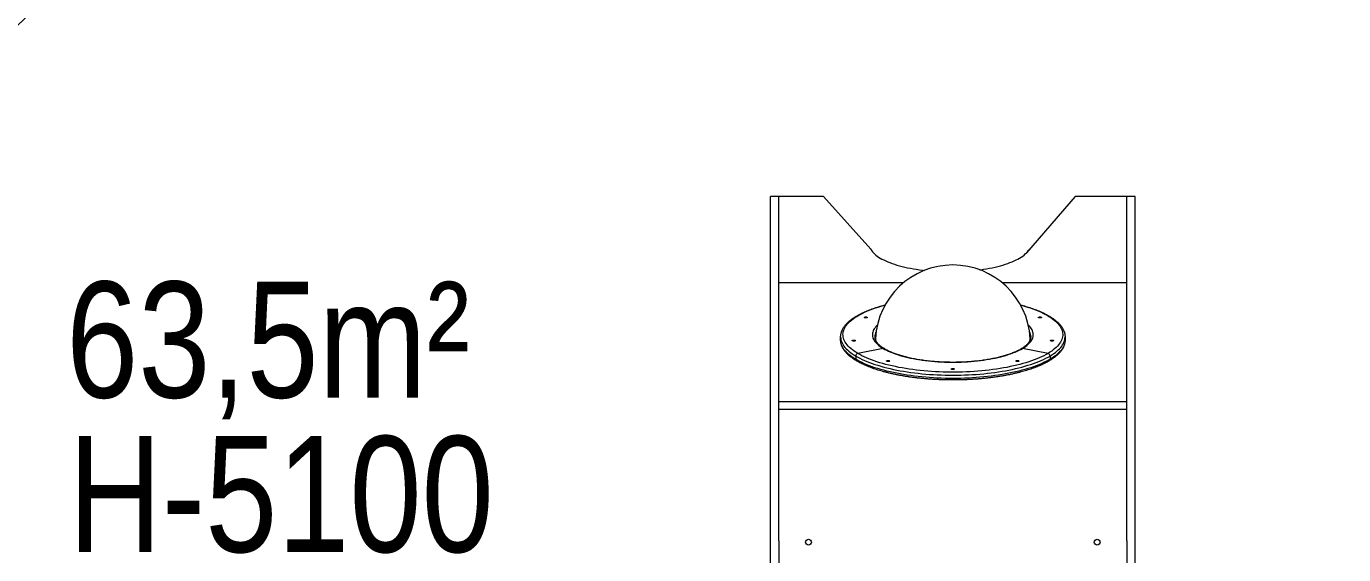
# Model space of a CAD drawing. Header units: millimetres. Extents: x -4688 to 6829, y -6350 to 4771.
# Drawn here: x -2473 to 932, y 1343 to 2710 of the extents above; entities that cross this region are included whole.
import ezdxf

# ---------------------------------------------------------------- set-up
doc = ezdxf.new("R2010")
doc.units = ezdxf.units.MM
for name, color, linetype in [('DIKOM_ЗОНА', 80, 'Continuous'), ('DIKOM_ОБЪЕКТ', 7, 'Continuous'), ('DIKOM_РАЗМЕР_ЗОНА', 7, 'Continuous'), ('DIKOM_РАЗМЕР_ОБЪЕКТА', 7, 'Continuous')]:
    doc.layers.add(name, color=color, linetype=linetype)
doc.styles.add('style1', font='arial.ttf', dxfattribs={"width": 0.8})
doc.dimstyles.new('1-50', dxfattribs={"dimtxt": 300, "dimasz": 200, "dimexe": 100, "dimexo": 0, "dimgap": 100, "dimtad": 1, "dimtxsty": 'style1', "dimcen": 200, "dimclrd": 7, "dimclre": 7, "dimclrt": 7, "dimadec": 1, "dimazin": 2, "dimtfac": 1, "dimtmove": 0, "dimatfit": 2, "dimfxl": 0, "dimlwd": 25, "dimlwe": 18, "dimarcsym": 0})

# ---------------------------------------------------------------- blocks, each defined once
blk = doc.blocks.new('*D9')
at = {"layer": 'Defpoints', "color": 0, "transparency": 16777216}
for p in [(2285.4, 2926.1), (233.7, -3329.7), (5655.6, -3329.7)]:
    blk.add_point(p, dxfattribs=at)
at = {"layer": 'DIKOM_РАЗМЕР_ОБЪЕКТА', "color": 7, "lineweight": 18, "transparency": 16777216}
for p, q in [((2285.4, 2926.1), (5755.6, 2926.1)), ((233.7, -3329.7), (5755.6, -3329.7))]:
    blk.add_line(p, q, dxfattribs=at)
at = {"layer": 'DIKOM_РАЗМЕР_ОБЪЕКТА', "color": 7, "lineweight": 25, "transparency": 16777216}
blk.add_line((5655.6, 2726.1), (5655.6, -3129.7), dxfattribs=at)
at = {"layer": 'DIKOM_РАЗМЕР_ОБЪЕКТА', "color": 7, "transparency": 16777216}
for points in [[(5622.2, 2726.1), (5688.9, 2726.1), (5655.6, 2926.1)], [(5622.2, -3129.7), (5688.9, -3129.7), (5655.6, -3329.7)]]:
    blk.add_solid(points, dxfattribs=at)
at = {"layer": 'DIKOM_РАЗМЕР_ОБЪЕКТА', "color": 7, "transparency": 16777216, "insert": (5402.4, -130.3), "char_height": 300, "attachment_point": 5, "rotation": 90, "style": 'style1'}
blk.add_mtext('6250', dxfattribs=at)
blk = doc.blocks.new('*D10')
at = {"layer": 'Defpoints', "color": 0, "transparency": 16777216}
for p in [(2960.1, 4771), (741.2, -5330.3), (6729.1, -5330.3)]:
    blk.add_point(p, dxfattribs=at)
at = {"layer": 'DIKOM_РАЗМЕР_ЗОНА', "color": 7, "lineweight": 18, "transparency": 16777216}
for p, q in [((2960.1, 4771), (6829.1, 4771)), ((741.2, -5330.3), (6829.1, -5330.3))]:
    blk.add_line(p, q, dxfattribs=at)
at = {"layer": 'DIKOM_РАЗМЕР_ЗОНА', "color": 7, "lineweight": 25, "transparency": 16777216}
blk.add_line((6729.1, 4571), (6729.1, -5130.3), dxfattribs=at)
at = {"layer": 'DIKOM_РАЗМЕР_ЗОНА', "color": 7, "transparency": 16777216}
for points in [[(6695.7, 4571), (6762.4, 4571), (6729.1, 4771)], [(6695.7, -5130.3), (6762.4, -5130.3), (6729.1, -5330.3)]]:
    blk.add_solid(points, dxfattribs=at)
at = {"layer": 'DIKOM_РАЗМЕР_ЗОНА', "color": 7, "transparency": 16777216, "insert": (6475.9, -93.8), "char_height": 300, "attachment_point": 5, "rotation": 90, "style": 'style1'}
blk.add_mtext('10100', dxfattribs=at)
blk = doc.blocks.new('*D11')
at = {"layer": 'Defpoints', "color": 0, "transparency": 16777216}
for p in [(3703.1, 2652.8), (-3188.4, -47.6), (-3188.4, -4921.8)]:
    blk.add_point(p, dxfattribs=at)
at = {"layer": 'DIKOM_РАЗМЕР_ОБЪЕКТА', "color": 7, "lineweight": 18, "transparency": 16777216}
for p, q in [((3703.1, 2652.8), (3703.1, -5021.8)), ((-3188.4, -47.6), (-3188.4, -5021.8))]:
    blk.add_line(p, q, dxfattribs=at)
at = {"layer": 'DIKOM_РАЗМЕР_ОБЪЕКТА', "color": 7, "lineweight": 25, "transparency": 16777216}
blk.add_line((3503.1, -4921.8), (-2988.4, -4921.8), dxfattribs=at)
at = {"layer": 'DIKOM_РАЗМЕР_ОБЪЕКТА', "color": 7, "transparency": 16777216}
for points in [[(-2988.4, -4888.4), (-2988.4, -4955.1), (-3188.4, -4921.8)], [(3503.1, -4888.4), (3503.1, -4955.1), (3703.1, -4921.8)]]:
    blk.add_solid(points, dxfattribs=at)
at = {"layer": 'DIKOM_РАЗМЕР_ОБЪЕКТА', "color": 7, "transparency": 16777216, "insert": (4.1, -4668.6), "char_height": 300, "attachment_point": 5, "style": 'style1'}
blk.add_mtext('6900', dxfattribs=at)
blk = doc.blocks.new('*D12')
at = {"layer": 'Defpoints', "color": 0, "transparency": 16777216}
for p in [(4937.7, 2926.1), (-4688.4, -671.1), (4937.7, -6249.8)]:
    blk.add_point(p, dxfattribs=at)
at = {"layer": 'DIKOM_РАЗМЕР_ЗОНА', "color": 7, "lineweight": 18, "transparency": 16777216}
for p, q in [((4937.7, 2926.1), (4937.7, -6349.8)), ((-4688.4, -671.1), (-4688.4, -6349.8))]:
    blk.add_line(p, q, dxfattribs=at)
at = {"layer": 'DIKOM_РАЗМЕР_ЗОНА', "color": 7, "lineweight": 25, "transparency": 16777216}
blk.add_line((-4488.4, -6249.8), (4737.7, -6249.8), dxfattribs=at)
at = {"layer": 'DIKOM_РАЗМЕР_ЗОНА', "color": 7, "transparency": 16777216}
for points in [[(-4488.4, -6216.4), (-4488.4, -6283.1), (-4688.4, -6249.8)], [(4737.7, -6216.4), (4737.7, -6283.1), (4937.7, -6249.8)]]:
    blk.add_solid(points, dxfattribs=at)
at = {"layer": 'DIKOM_РАЗМЕР_ЗОНА', "color": 7, "transparency": 16777216, "insert": (124.7, -5996.6), "char_height": 300, "attachment_point": 5, "style": 'style1'}
blk.add_mtext('9650', dxfattribs=at)

msp = doc.modelspace()

# ---------------------------------------------------------------- linework, layer by layer
at = {"layer": 'DIKOM_ЗОНА', "color": 3, "lineweight": 15}
msp.add_lwpolyline([(2570.081, -2285.228, 0.36470187), (1741.185, -3270.482), (1741.185, -4330.338, -0.41421356), (741.185, -5330.338), (-888.842, -5330.338, -0.41421356), (-1888.842, -4330.338), (-1888.842, -2671.127, 0.41421356), (-2888.842, -1671.127), (-3688.422, -1671.127, -0.41421356), (-4688.422, -671.127), (-4688.422, 1138.873, -0.41421356), (-3688.422, 2138.873), (-3460.429, 2138.873, 0.22111646), (-2695.804, 2494.398, -0.0334984), (-2377.811, 2824.109, 0.10682345), (-2131.845, 3167.597, -0.29901074), (-1214.167, 3770.271), (731.296, 3770.271, 0.21419041), (1478.609, 4105.799, -0.93301603), (4609.303, 1688.518, 0.14812751), (4441.226, 1133.627), (4441.226, -61.127, -0.36470187), (2570.081, -2285.228)], format="xyb", dxfattribs=at)
at = {"layer": 'DIKOM_ОБЪЕКТ', "color": 7, "linetype": 'Continuous', "lineweight": 15}
for p, q in [((-412.924, 2270.271), (-549.422, 2270.271)), ((-549.422, 1207.572), (-549.422, 2270.271)), ((-528.422, 1378.873), (-528.422, 2270.271)), ((-290.732, 2134), (-412.924, 2270.271)), ((238.076, 2270.271), (111.619, 2124.089)), ((392.578, 2270.271), (238.076, 2270.271)), ((371.578, 1378.873), (371.578, 2270.271)), ((392.578, 1207.572), (392.578, 2270.271)), ((-206.141, 2046.782), (-528.422, 2046.782)), ((371.578, 2046.782), (49.296, 2046.782)), ((-368.422, 1898.511), (-368.422, 1906.969)), ((-368.422, 1906.969), (-368.422, 1906.883)), ((-280.422, 1906.905), (-280.422, 1906.969)), ((123.578, 1906.969), (123.577, 1906.886)), ((211.578, 1906.969), (211.577, 1907.17)), ((211.578, 1906.969), (211.578, 1898.511)), ((-258.556, 1877.037), (-324.374, 1864.04)), ((167.529, 1864.04), (101.711, 1877.037)), ((-329.57, 1857.376), (-329.57, 1848.918)), ((172.725, 1857.376), (172.725, 1848.918)), ((371.578, 1738.964), (-528.422, 1738.964)), ((371.578, 1719.231), (-528.422, 1719.231)), ((-528.422, 1378.873), (-528.422, 1319.873)), ((371.578, 1378.873), (371.578, 1319.873))]:
    msp.add_line(p, q, dxfattribs=at)
at = {"layer": 'DIKOM_ОБЪЕКТ', "color": 7, "linetype": 'Continuous', "lineweight": 15, "flags": 128}
for points in [[(-291.473, 2135.438), (-289.99, 2132.561), (-288.163, 2129.708), (-285.994, 2126.882), (-283.489, 2124.089), (-280.65, 2121.334), (-277.483, 2118.621), (-273.993, 2115.955), (-270.186, 2113.34), (-266.068, 2110.78)], [(94.199, 2110.78), (98.316, 2113.34), (102.124, 2115.955), (105.614, 2118.621), (108.781, 2121.334), (111.619, 2124.089), (114.125, 2126.882), (116.293, 2129.708), (118.121, 2132.561)], [(-266.068, 2110.78), (-261.646, 2108.281), (-256.929, 2105.846), (-251.922, 2103.479), (-246.636, 2101.184), (-241.079, 2098.966), (-235.26, 2096.827), (-229.19, 2094.772), (-222.878, 2092.804), (-216.335, 2090.926), (-209.572, 2089.142), (-202.601, 2087.454), (-195.433, 2085.866), (-188.08, 2084.379), (-180.555, 2082.997), (-172.87, 2081.722), (-165.039, 2080.556), (-157.075, 2079.501), (-151.88, 2078.895)], [(-8.663, 2080.313), (-6.83, 2080.556), (1.001, 2081.722), (8.686, 2082.997), (16.21, 2084.379), (23.563, 2085.866), (30.731, 2087.454), (37.703, 2089.142), (44.465, 2090.926), (51.008, 2092.804), (57.32, 2094.772), (63.391, 2096.827), (69.21, 2098.966), (74.767, 2101.184), (80.053, 2103.479), (85.059, 2105.846), (89.777, 2108.281), (94.199, 2110.78)], [(-324.374, 1864.04), (-329.258, 1867.056), (-333.827, 1870.129), (-338.074, 1873.256), (-341.994, 1876.433), (-345.581, 1879.655), (-348.832, 1882.919), (-351.743, 1886.22), (-354.309, 1889.554), (-356.527, 1892.918), (-358.395, 1896.306), (-359.91, 1899.715), (-361.07, 1903.14), (-361.875, 1906.576), (-362.322, 1910.021), (-362.411, 1913.469), (-362.143, 1916.915), (-361.517, 1920.357), (-360.535, 1923.788), (-359.197, 1927.206), (-357.505, 1930.605), (-355.461, 1933.981), (-353.069, 1937.33), (-350.33, 1940.648), (-347.249, 1943.931), (-343.829, 1947.175), (-340.075, 1950.375), (-335.991, 1953.527), (-331.583, 1956.628), (-326.855, 1959.673), (-321.815, 1962.659), (-316.468, 1965.582), (-310.82, 1968.438), (-304.881, 1971.224), (-298.655, 1973.936), (-292.153, 1976.57), (-285.381, 1979.124), (-278.348, 1981.595), (-271.063, 1983.978), (-263.536, 1986.271), (-255.775, 1988.472), (-253.803, 1989.006)], [(96.958, 1989.006), (98.93, 1988.472), (106.691, 1986.271), (114.218, 1983.978), (121.503, 1981.595), (128.536, 1979.124), (135.308, 1976.57), (141.81, 1973.936), (148.036, 1971.224), (153.976, 1968.438), (159.623, 1965.582), (164.97, 1962.659), (170.01, 1959.673), (174.738, 1956.628), (179.146, 1953.527), (183.23, 1950.375), (186.984, 1947.175), (190.404, 1943.931), (193.485, 1940.648), (196.224, 1937.33), (198.616, 1933.981), (200.66, 1930.605), (202.352, 1927.206), (203.69, 1923.788), (204.672, 1920.357), (205.298, 1916.915), (205.566, 1913.469), (205.477, 1910.021), (205.03, 1906.576), (204.225, 1903.14), (203.065, 1899.715), (201.55, 1896.306), (199.682, 1892.918), (197.464, 1889.554), (194.898, 1886.22), (191.987, 1882.919), (188.736, 1879.655), (185.149, 1876.433), (181.229, 1873.256), (176.982, 1870.129), (172.413, 1867.056), (167.529, 1864.04)], [(-305.589, 1955.885), (-306.521, 1956.139), (-307.193, 1956.476), (-307.544, 1956.865), (-307.544, 1957.273), (-307.193, 1957.663), (-306.521, 1958), (-305.589, 1958.254), (-304.479, 1958.403), (-303.29, 1958.434), (-302.128, 1958.343), (-301.095, 1958.139), (-300.284, 1957.84), (-299.767, 1957.473), (-299.589, 1957.069), (-299.767, 1956.666), (-300.284, 1956.299), (-301.095, 1956), (-302.128, 1955.796), (-303.29, 1955.705), (-304.479, 1955.736), (-305.589, 1955.885)], [(144.744, 1958.254), (145.854, 1958.403), (147.043, 1958.434), (148.206, 1958.343), (149.238, 1958.139), (150.049, 1957.84), (150.566, 1957.473), (150.744, 1957.069), (150.566, 1956.666), (150.049, 1956.299), (149.238, 1956), (148.206, 1955.796), (147.043, 1955.705), (145.854, 1955.736), (144.744, 1955.885), (143.812, 1956.139), (143.14, 1956.476), (142.789, 1956.865), (142.789, 1957.273), (143.14, 1957.663), (143.812, 1958), (144.744, 1958.254)], [(-368.422, 1906.883), (-368.246, 1903.507), (-367.716, 1900.05), (-366.834, 1896.601), (-365.6, 1893.165), (-364.017, 1889.745), (-362.085, 1886.347), (-359.808, 1882.973), (-357.188, 1879.629), (-354.229, 1876.318), (-350.933, 1873.045), (-347.306, 1869.813), (-343.351, 1866.626), (-339.073, 1863.488), (-334.477, 1860.404), (-329.57, 1857.376)], [(-273.409, 1937.375), (-274.599, 1936.251), (-277.271, 1933.476), (-279.609, 1930.666), (-281.607, 1927.826), (-283.262, 1924.96), (-284.573, 1922.073), (-285.535, 1919.171), (-286.148, 1916.257), (-286.411, 1913.337), (-286.324, 1910.416), (-285.886, 1907.499), (-285.097, 1904.59), (-283.961, 1901.694), (-282.478, 1898.818), (-280.65, 1895.964), (-278.482, 1893.138), (-275.977, 1890.346), (-273.138, 1887.59), (-269.971, 1884.877), (-266.481, 1882.211), (-262.674, 1879.596), (-258.556, 1877.037)], [(101.711, 1877.037), (105.829, 1879.596), (109.636, 1882.211), (113.126, 1884.877), (116.293, 1887.59), (119.132, 1890.346), (121.637, 1893.138), (123.806, 1895.964), (125.633, 1898.818), (127.116, 1901.694), (128.253, 1904.59), (129.041, 1907.499), (129.479, 1910.416), (129.567, 1913.337), (129.304, 1916.257), (128.69, 1919.171), (127.728, 1922.073), (126.418, 1924.96), (124.762, 1927.826), (122.764, 1930.666), (120.426, 1933.476), (117.754, 1936.251), (116.564, 1937.375)], [(172.725, 1857.376), (177.632, 1860.404), (182.228, 1863.488), (186.506, 1866.626), (190.461, 1869.813), (194.088, 1873.045), (197.384, 1876.318), (200.343, 1879.629), (202.963, 1882.973), (205.24, 1886.347), (207.172, 1889.745), (208.755, 1893.165), (209.989, 1896.601), (210.871, 1900.05), (211.401, 1903.507), (211.578, 1906.969)], [(-329.57, 1848.918), (-334.477, 1851.946), (-339.073, 1855.031), (-343.351, 1858.169), (-347.306, 1861.356), (-350.933, 1864.588), (-354.229, 1867.861), (-357.188, 1871.172), (-359.808, 1874.516), (-362.085, 1877.889), (-364.017, 1881.288), (-365.6, 1884.707), (-366.834, 1888.144), (-367.716, 1891.592), (-368.246, 1895.05), (-368.422, 1898.511)], [(-336.472, 1895.98), (-337.405, 1896.234), (-338.076, 1896.571), (-338.428, 1896.961), (-338.428, 1897.369), (-338.076, 1897.759), (-337.405, 1898.096), (-336.472, 1898.35), (-335.363, 1898.499), (-334.174, 1898.529), (-333.011, 1898.439), (-331.979, 1898.235), (-331.168, 1897.936), (-330.65, 1897.568), (-330.472, 1897.165), (-330.65, 1896.762), (-331.168, 1896.394), (-331.979, 1896.095), (-333.011, 1895.892), (-334.174, 1895.801), (-335.363, 1895.831), (-336.472, 1895.98)], [(-258.556, 1877.037), (-254.134, 1874.537), (-249.416, 1872.102), (-244.41, 1869.735), (-239.124, 1867.441), (-233.567, 1865.222), (-227.748, 1863.084), (-221.678, 1861.029), (-215.366, 1859.061), (-208.823, 1857.183), (-202.06, 1855.398), (-195.088, 1853.711), (-187.92, 1852.122), (-180.568, 1850.636), (-173.043, 1849.254), (-165.358, 1847.978), (-157.527, 1846.812), (-149.563, 1845.757), (-141.478, 1844.814), (-133.287, 1843.986), (-125.004, 1843.273), (-116.642, 1842.678), (-108.216, 1842.2), (-99.74, 1841.841), (-91.227, 1841.601), (-82.693, 1841.482), (-74.152, 1841.482), (-65.618, 1841.601), (-57.105, 1841.841), (-48.629, 1842.2), (-40.203, 1842.678), (-31.841, 1843.273), (-23.557, 1843.986), (-15.367, 1844.814), (-7.282, 1845.757), (0.682, 1846.812), (8.513, 1847.978), (16.198, 1849.254), (23.723, 1850.636), (31.075, 1852.122), (38.243, 1853.711), (45.215, 1855.398), (51.978, 1857.183), (58.521, 1859.061), (64.833, 1861.029), (70.903, 1863.084), (76.722, 1865.222), (82.279, 1867.441), (87.565, 1869.735), (92.571, 1872.102), (97.289, 1874.537), (101.711, 1877.037)], [(211.578, 1898.511), (211.401, 1895.05), (210.871, 1891.592), (209.989, 1888.144), (208.755, 1884.707), (207.172, 1881.288), (205.24, 1877.889), (202.963, 1874.516), (200.343, 1871.172), (197.384, 1867.861), (194.088, 1864.588), (190.461, 1861.356), (186.506, 1858.169), (182.228, 1855.031), (177.632, 1851.946), (172.725, 1848.918)], [(175.628, 1898.35), (176.737, 1898.499), (177.926, 1898.529), (179.089, 1898.439), (180.122, 1898.235), (180.933, 1897.936), (181.45, 1897.568), (181.628, 1897.165), (181.45, 1896.762), (180.933, 1896.394), (180.122, 1896.095), (179.089, 1895.892), (177.926, 1895.801), (176.737, 1895.831), (175.628, 1895.98), (174.695, 1896.234), (174.024, 1896.571), (173.672, 1896.961), (173.672, 1897.369), (174.024, 1897.759), (174.695, 1898.096), (175.628, 1898.35)], [(-329.57, 1857.376), (-324.356, 1854.408), (-318.843, 1851.505), (-313.037, 1848.669), (-306.946, 1845.904), (-300.575, 1843.213), (-293.934, 1840.6), (-287.031, 1838.068), (-279.873, 1835.62), (-272.47, 1833.259), (-264.831, 1830.988), (-256.964, 1828.809), (-248.88, 1826.726), (-240.588, 1824.74), (-232.099, 1822.854), (-223.422, 1821.071), (-214.569, 1819.393), (-205.55, 1817.821), (-196.376, 1816.358), (-187.058, 1815.005), (-177.608, 1813.764), (-168.037, 1812.637), (-158.357, 1811.625), (-148.58, 1810.729), (-138.717, 1809.95), (-128.78, 1809.29), (-118.783, 1808.748), (-108.736, 1808.326), (-98.652, 1808.024), (-88.543, 1807.843), (-78.422, 1807.783), (-68.302, 1807.843), (-58.193, 1808.024), (-48.109, 1808.326), (-38.062, 1808.748), (-28.064, 1809.29), (-18.128, 1809.95), (-8.265, 1810.729), (1.512, 1811.625), (11.192, 1812.637), (20.763, 1813.764), (30.213, 1815.005), (39.531, 1816.358), (48.705, 1817.821), (57.724, 1819.393), (66.578, 1821.071), (75.254, 1822.854), (83.743, 1824.74), (92.035, 1826.726), (100.119, 1828.809), (107.986, 1830.988), (115.625, 1833.259), (123.028, 1835.62), (130.186, 1838.068), (137.09, 1840.6), (143.73, 1843.213), (150.101, 1845.904), (156.192, 1848.669), (161.998, 1851.505), (167.511, 1854.408), (172.725, 1857.376)], [(172.725, 1848.918), (167.511, 1845.951), (161.998, 1843.047), (156.192, 1840.211), (150.101, 1837.446), (143.73, 1834.756), (137.09, 1832.143), (130.186, 1829.611), (123.028, 1827.163), (115.625, 1824.802), (107.986, 1822.531), (100.119, 1820.352), (92.035, 1818.268), (83.743, 1816.283), (75.254, 1814.397), (66.578, 1812.614), (57.724, 1810.935), (48.705, 1809.364), (39.531, 1807.901), (30.213, 1806.548), (20.763, 1805.307), (11.192, 1804.18), (1.512, 1803.168), (-8.265, 1802.272), (-18.128, 1801.493), (-28.064, 1800.832), (-38.062, 1800.291), (-48.109, 1799.869), (-58.193, 1799.567), (-68.302, 1799.386), (-78.422, 1799.325), (-88.543, 1799.386), (-98.652, 1799.567), (-108.736, 1799.869), (-118.783, 1800.291), (-128.78, 1800.832), (-138.717, 1801.493), (-148.58, 1802.272), (-158.357, 1803.168), (-168.037, 1804.18), (-177.608, 1805.307), (-187.058, 1806.548), (-196.376, 1807.901), (-205.55, 1809.364), (-214.569, 1810.935), (-223.422, 1812.614), (-232.099, 1814.397), (-240.588, 1816.283), (-248.88, 1818.268), (-256.964, 1820.352), (-264.831, 1822.531), (-272.47, 1824.802), (-279.873, 1827.163), (-287.031, 1829.611), (-293.934, 1832.143), (-300.575, 1834.756), (-306.946, 1837.446), (-313.037, 1840.211), (-318.843, 1843.047), (-324.356, 1845.951), (-329.57, 1848.918)], [(167.529, 1864.04), (162.334, 1861.085), (156.836, 1858.195), (151.042, 1855.374), (144.958, 1852.624), (138.593, 1849.951), (131.955, 1847.356), (125.051, 1844.843), (117.891, 1842.416), (110.484, 1840.077), (102.839, 1837.83), (94.965, 1835.677), (86.873, 1833.621), (78.573, 1831.664), (70.075, 1829.809), (61.389, 1828.059), (52.528, 1826.415), (43.501, 1824.88), (34.321, 1823.455), (24.999, 1822.143), (15.547, 1820.944), (5.976, 1819.861), (-3.701, 1818.895), (-13.473, 1818.047), (-23.326, 1817.318), (-33.248, 1816.71), (-43.228, 1816.222), (-53.252, 1815.855), (-63.307, 1815.611), (-73.382, 1815.488), (-83.463, 1815.488), (-93.538, 1815.611), (-103.593, 1815.855), (-113.617, 1816.222), (-123.596, 1816.71), (-133.519, 1817.318), (-143.372, 1818.047), (-153.144, 1818.895), (-162.821, 1819.861), (-172.392, 1820.944), (-181.844, 1822.143), (-191.166, 1823.455), (-200.346, 1824.88), (-209.373, 1826.415), (-218.234, 1828.059), (-226.919, 1829.809), (-235.418, 1831.664), (-243.718, 1833.621), (-251.81, 1835.677), (-259.684, 1837.83), (-267.329, 1840.077), (-274.736, 1842.416), (-281.896, 1844.843), (-288.8, 1847.356), (-295.438, 1849.951), (-301.803, 1852.624), (-307.887, 1855.374), (-313.681, 1858.195), (-319.179, 1861.085), (-324.374, 1864.04)], [(-241.547, 1844.486), (-241.725, 1844.083), (-242.242, 1843.715), (-243.053, 1843.416), (-244.086, 1843.213), (-245.248, 1843.122), (-246.437, 1843.152), (-247.547, 1843.301), (-248.479, 1843.556), (-249.151, 1843.892), (-249.503, 1844.282), (-249.503, 1844.69), (-249.151, 1845.08), (-248.479, 1845.417), (-247.547, 1845.671), (-246.437, 1845.82), (-245.248, 1845.85), (-244.086, 1845.76), (-243.053, 1845.556), (-242.242, 1845.257), (-241.725, 1844.889), (-241.547, 1844.486)], [(92.702, 1844.486), (92.525, 1844.083), (92.007, 1843.715), (91.196, 1843.416), (90.164, 1843.213), (89.001, 1843.122), (87.812, 1843.152), (86.702, 1843.301), (85.77, 1843.556), (85.098, 1843.892), (84.747, 1844.282), (84.747, 1844.69), (85.098, 1845.08), (85.77, 1845.417), (86.702, 1845.671), (87.812, 1845.82), (89.001, 1845.85), (90.164, 1845.76), (91.196, 1845.556), (92.007, 1845.257), (92.525, 1844.889), (92.702, 1844.486)], [(-74.422, 1823.681), (-74.6, 1823.278), (-75.118, 1822.911), (-75.928, 1822.612), (-76.961, 1822.408), (-78.124, 1822.317), (-79.313, 1822.348), (-80.422, 1822.497), (-81.355, 1822.751), (-82.026, 1823.088), (-82.378, 1823.478), (-82.378, 1823.885), (-82.026, 1824.275), (-81.355, 1824.612), (-80.422, 1824.866), (-79.313, 1825.015), (-78.124, 1825.046), (-76.961, 1824.955), (-75.928, 1824.751), (-75.118, 1824.452), (-74.6, 1824.085), (-74.422, 1823.681)]]:
    msp.add_lwpolyline(points, dxfattribs=at)
at = {"layer": 'DIKOM_ОБЪЕКТ', "color": 7, "linetype": 'Continuous', "lineweight": 15}
for centre in [(-451.422, 1375.873), (294.578, 1375.873)]:
    msp.add_circle(centre, 7.5, dxfattribs=at)
for centre, radius, start, end in [((-78.422, 1892.873), 200, 2.904715, 177.095285), ((-253.462, 1906.505), 26.964, 148.706515, 179.015691), ((-252.964, 1897.691), 27.548, 153.907987, 169.005421), ((96.617, 1906.505), 26.964, 0.984309, 31.293485), ((96.125, 1897.694), 27.542, 10.944118, 26.092698), ((-254.447, 1901.831), 23.748, 177.158395, 193.136428), ((-257.639, 1872.863), 4.273, 59.858363, 102.382651), ((-257.639, 1872.862), 4.274, 59.923448, 102.381429), ((100.794, 1872.863), 4.273, 77.617147, 120.152404), ((100.794, 1872.862), 4.274, 77.618874, 120.060431), ((97.583, 1901.833), 23.767, 347.03088, 2.834156), ((-324.93, 1848.696), 4.645, 177.257678, 237.390449), ((-324.881, 1848.722), 4.693, 177.596383, 237.063225), ((-322.685, 1857.366), 6.884, 104.195701, 179.916539), ((165.84, 1857.366), 6.884, 0.083461, 75.804299), ((168.085, 1848.696), 4.645, 302.609619, 2.742319), ((168.036, 1848.722), 4.693, 302.936555, 2.403624)]:
    msp.add_arc(centre, radius, start, end, dxfattribs=at)
for points, knots in [([(-368.383, 1906.87), (-368.391, 1907.524), (-368.411, 1909.351), (-368.096, 1912.348), (-367.469, 1915.85), (-366.514, 1919.334), (-365.248, 1922.802), (-363.666, 1926.251), (-361.766, 1929.681), (-359.546, 1933.087), (-357.006, 1936.464), (-354.149, 1939.806), (-350.977, 1943.107), (-347.497, 1946.36), (-343.714, 1949.559), (-339.637, 1952.701), (-335.273, 1955.78), (-330.629, 1958.794), (-325.712, 1961.74), (-320.53, 1964.616), (-315.088, 1967.42), (-309.394, 1970.15), (-303.454, 1972.805), (-297.274, 1975.383), (-290.861, 1977.882), (-284.222, 1980.301), (-277.362, 1982.637), (-270.295, 1984.891), (-263.008, 1987.053), (-257.374, 1988.645), (-254.111, 1989.487), (-253.409, 1989.668)], [0, 0, 0, 0, 0.01884717, 0.05267762, 0.08654766, 0.12057902, 0.15487545, 0.18951289, 0.22453311, 0.25994208, 0.29571364, 0.3317978, 0.36813155, 0.40464929, 0.44129078, 0.47800561, 0.51475468, 0.55150612, 0.58823896, 0.62494258, 0.66161097, 0.69824136, 0.73483312, 0.77138705, 0.80790478, 0.84438843, 0.88084036, 0.91726301, 0.9536588, 0.99003003, 1, 1, 1, 1]), ([(96.361, 1989.727), (98.528, 1989.15), (103.225, 1987.899), (110.217, 1985.868), (117.377, 1983.657), (124.324, 1981.36), (131.055, 1978.981), (137.563, 1976.521), (143.842, 1973.981), (149.883, 1971.365), (155.682, 1968.672), (161.232, 1965.905), (166.528, 1963.065), (171.562, 1960.154), (176.33, 1957.172), (180.825, 1954.122), (185.042, 1951.003), (188.973, 1947.819), (192.611, 1944.571), (195.95, 1941.262), (198.98, 1937.897), (201.696, 1934.481), (204.09, 1931.021), (206.157, 1927.524), (207.893, 1924.001), (209.295, 1920.46), (210.369, 1916.911), (211.103, 1913.362), (211.514, 1910.124), (211.537, 1908.07), (211.546, 1907.201)], [0, 0, 0, 0, 0.03118265, 0.06761585, 0.10407174, 0.14055254, 0.17706065, 0.21359855, 0.25016882, 0.28677402, 0.32341658, 0.36009858, 0.39682145, 0.4335855, 0.47038929, 0.50722866, 0.54409553, 0.58097592, 0.6178397, 0.65465224, 0.691367, 0.72792554, 0.76426034, 0.80030148, 0.83598728, 0.87127687, 0.90616153, 0.94067106, 0.97487339, 1, 1, 1, 1]), ([(-280.39, 1906.92), (-280.399, 1906.68), (-280.436, 1905.64), (-280.188, 1903.804), (-279.635, 1901.399), (-278.752, 1899.001), (-277.58, 1896.62), (-276.122, 1894.256), (-274.38, 1891.903), (-272.353, 1889.556), (-270.038, 1887.216), (-267.433, 1884.884), (-264.539, 1882.563), (-261.351, 1880.26), (-258.317, 1878.259), (-256.285, 1877.035), (-255.498, 1876.561)], [0, 0, 0, 0, 0.02552628, 0.11092558, 0.19541545, 0.27741552, 0.35675067, 0.43394323, 0.50963094, 0.5843449, 0.65847563, 0.73229469, 0.80598433, 0.87965535, 0.95336834, 1, 1, 1, 1]), ([(-277.775, 1908.352), (-278.026, 1907.878), (-278.687, 1906.633), (-279.406, 1904.775), (-279.749, 1903.411), (-279.907, 1902.782)], [0, 0, 0, 0, 0.24879524, 0.65372307, 1, 1, 1, 1]), ([(98.653, 1876.561), (99.32, 1876.962), (101.236, 1878.113), (104.184, 1880.039), (107.4, 1882.341), (110.318, 1884.657), (112.942, 1886.979), (115.268, 1889.3), (117.3, 1891.614), (119.039, 1893.914), (120.493, 1896.199), (121.667, 1898.47), (122.57, 1900.735), (123.191, 1903.007), (123.535, 1905.062), (123.542, 1906.363), (123.545, 1906.904)], [0, 0, 0, 0, 0.0394546, 0.11332151, 0.18706958, 0.26071299, 0.33430196, 0.4078981, 0.4816054, 0.55559746, 0.63012819, 0.70555352, 0.78234413, 0.86106037, 0.94221902, 1, 1, 1, 1]), ([(123.064, 1902.688), (122.97, 1903.127), (122.709, 1904.349), (121.975, 1906.336), (121.17, 1907.913), (120.784, 1908.668)], [0, 0, 0, 0, 0.226542742, 0.629665618, 1, 1, 1, 1]), ([(-327.432, 1844.782), (-328.286, 1845.294), (-330.778, 1846.789), (-334.702, 1849.318), (-339.108, 1852.391), (-343.229, 1855.532), (-347.064, 1858.737), (-350.603, 1862.006), (-353.84, 1865.334), (-356.766, 1868.716), (-359.376, 1872.148), (-361.661, 1875.622), (-363.618, 1879.128), (-365.243, 1882.658), (-366.534, 1886.203), (-367.499, 1889.752), (-368.119, 1893.301), (-368.418, 1896.241), (-368.392, 1897.995), (-368.383, 1898.569)], [0, 0, 0, 0, 0.0333151, 0.097226681, 0.161186761, 0.225187863, 0.28919713, 0.353159689, 0.417008744, 0.480656431, 0.543995206, 0.60690484, 0.669266436, 0.730982501, 0.791998845, 0.852321946, 0.912026273, 0.971249685, 1, 1, 1, 1]), ([(-255.498, 1876.561), (-254.815, 1876.162), (-252.85, 1875.014), (-249.392, 1873.148), (-245.04, 1870.978), (-240.417, 1868.856), (-235.536, 1866.787), (-230.401, 1864.774), (-225.023, 1862.823), (-219.409, 1860.939), (-213.569, 1859.125), (-207.512, 1857.385), (-201.249, 1855.723), (-194.789, 1854.142), (-188.143, 1852.646), (-181.322, 1851.237), (-174.336, 1849.919), (-167.198, 1848.692), (-159.919, 1847.561), (-152.51, 1846.527), (-144.983, 1845.591), (-137.35, 1844.755), (-129.624, 1844.022), (-121.817, 1843.392), (-113.941, 1842.866), (-106.008, 1842.445), (-98.031, 1842.13), (-90.023, 1841.922), (-81.997, 1841.821), (-73.965, 1841.827), (-65.94, 1841.94), (-57.934, 1842.16), (-49.961, 1842.486), (-42.032, 1842.919), (-34.161, 1843.456), (-26.36, 1844.098), (-18.641, 1844.843), (-11.016, 1845.69), (-3.499, 1846.638), (3.9, 1847.684), (11.169, 1848.827), (18.295, 1850.064), (25.268, 1851.394), (32.075, 1852.815), (38.707, 1854.322), (45.152, 1855.914), (51.4, 1857.588), (57.44, 1859.339), (63.263, 1861.165), (68.859, 1863.062), (74.218, 1865.024), (79.332, 1867.049), (84.192, 1869.131), (88.791, 1871.265), (93.117, 1873.445), (96.363, 1875.219), (98.148, 1876.265), (98.653, 1876.561)], [0, 0, 0, 0, 0.009745034, 0.02802039, 0.046322822, 0.064659577, 0.083029699, 0.101431413, 0.119862506, 0.138320585, 0.156803231, 0.175308099, 0.193832969, 0.212375778, 0.230934626, 0.249507775, 0.268093641, 0.286690787, 0.305297902, 0.323913796, 0.342537381, 0.361167663, 0.379803723, 0.398444714, 0.417089846, 0.435738377, 0.454389604, 0.473042858, 0.491697492, 0.510352876, 0.529008379, 0.547663188, 0.56631668, 0.584968217, 0.603617142, 0.622262769, 0.640904377, 0.6595412, 0.67817242, 0.696797155, 0.71541445, 0.734023264, 0.752622459, 0.771210786, 0.789786872, 0.808349202, 0.826896114, 0.845425778, 0.863936197, 0.882425199, 0.900890455, 0.919329505, 0.937739822, 0.956118917, 0.974464514, 0.992774832, 1, 1, 1, 1]), ([(211.551, 1898.572), (211.56, 1898.323), (211.609, 1896.9), (211.387, 1894.303), (210.874, 1890.797), (210.021, 1887.306), (208.861, 1883.833), (207.384, 1880.377), (205.59, 1876.941), (203.477, 1873.526), (201.044, 1870.139), (198.292, 1866.784), (195.225, 1863.469), (191.847, 1860.2), (188.164, 1856.982), (184.185, 1853.82), (179.912, 1850.721), (175.405, 1847.7), (172.182, 1845.748), (170.587, 1844.782)], [0, 0, 0, 0, 0.01252871, 0.07137655, 0.13024202, 0.18931992, 0.24880331, 0.30884199, 0.36952921, 0.43089586, 0.49291382, 0.55550801, 0.61857423, 0.68199807, 0.74567046, 0.80949753, 0.87340468, 0.93733431, 1, 1, 1, 1]), ([(170.587, 1844.782), (169.718, 1844.274), (167.185, 1842.791), (162.784, 1840.387), (157.303, 1837.595), (151.566, 1834.877), (145.585, 1832.235), (139.365, 1829.67), (132.914, 1827.185), (126.237, 1824.78), (119.342, 1822.457), (112.237, 1820.219), (104.928, 1818.067), (97.423, 1816.002), (89.73, 1814.027), (81.857, 1812.143), (73.812, 1810.352), (65.605, 1808.655), (57.242, 1807.054), (48.735, 1805.551), (40.09, 1804.146), (31.319, 1802.842), (22.429, 1801.639), (13.431, 1800.539), (4.334, 1799.542), (-4.852, 1798.65), (-14.118, 1797.863), (-23.453, 1797.182), (-32.847, 1796.609), (-42.29, 1796.143), (-51.772, 1795.785), (-61.282, 1795.535), (-70.811, 1795.394), (-80.349, 1795.362), (-89.884, 1795.438), (-99.406, 1795.623), (-108.906, 1795.916), (-118.373, 1796.318), (-127.796, 1796.828), (-137.166, 1797.444), (-146.473, 1798.167), (-155.706, 1798.997), (-164.856, 1799.931), (-173.912, 1800.969), (-182.865, 1802.111), (-191.706, 1803.354), (-200.425, 1804.699), (-209.012, 1806.143), (-217.459, 1807.685), (-225.756, 1809.323), (-233.895, 1811.057), (-241.867, 1812.884), (-249.664, 1814.804), (-257.277, 1816.813), (-264.699, 1818.911), (-271.922, 1821.096), (-278.938, 1823.365), (-285.74, 1825.718), (-292.322, 1828.152), (-298.675, 1830.666), (-304.794, 1833.258), (-310.672, 1835.926), (-316.304, 1838.669), (-321.588, 1841.437), (-325.24, 1843.49), (-327.12, 1844.599), (-327.432, 1844.782)], [0, 0, 0, 0, 0.00841071, 0.02452981, 0.04063422, 0.05672183, 0.0727925, 0.08884665, 0.10488504, 0.12090863, 0.13691847, 0.15291563, 0.16890116, 0.18487608, 0.20084132, 0.2167978, 0.23274632, 0.24868766, 0.26462252, 0.28055153, 0.29647529, 0.31239436, 0.32830922, 0.34422035, 0.36012819, 0.37603312, 0.39193554, 0.40783578, 0.4237342, 0.4396311, 0.4555268, 0.47142159, 0.48731575, 0.50320958, 0.51910334, 0.53499725, 0.55089156, 0.56678656, 0.58268252, 0.59857975, 0.61447855, 0.63037923, 0.64628213, 0.66218759, 0.678096, 0.69400775, 0.70992327, 0.72584301, 0.74176748, 0.75769721, 0.77363279, 0.78957486, 0.8055241, 0.82148128, 0.8374472, 0.85342277, 0.86940894, 0.88540672, 0.90141721, 0.91744151, 0.93348077, 0.94953607, 0.96560838, 0.98169844, 0.99696837, 1, 1, 1, 1])]:
    msp.add_open_spline(points, degree=3, knots=knots, dxfattribs=at)

# ---------------------------------------------------------------- texts
at = {"layer": 'DIKOM_РАЗМЕР_ОБЪЕКТА', "insert": (-2370.063, 2049.735), "char_height": 300, "attachment_point": 1, "style": 'style1'}
msp.add_mtext_dynamic_manual_height_columns('63,5m²', width=5885.53069, gutter_width=20, heights=[0], dxfattribs=at)
at = {"layer": 'DIKOM_РАЗМЕР_ОБЪЕКТА', "insert": (-2364.422, 1650.203), "char_height": 300, "width": 5885.53069, "attachment_point": 1, "style": 'style1'}
msp.add_mtext('H-5100', dxfattribs=at)

# ---------------------------------------------------------------- dimensions: what is measured, and where the dimension line sits
at = {"layer": 'DIKOM_РАЗМЕР_ЗОНА'}
dim = msp.add_linear_dim(base=(6729.076, -5330.338), p1=(2960.09, 4770.953), p2=(741.185, -5330.338), angle=90, text='10100', dimstyle='1-50', dxfattribs=at)
dim.commit()
dim.dimension.update_dxf_attribs({"geometry": '*D10', "text_midpoint": (6729.076, -93.775), "dimtype": 160})
dim = msp.add_linear_dim(base=(4937.725, -6249.775), p1=(-4688.422, -671.127), p2=(4937.725, 2926.075), text='9650', dimstyle='1-50', dxfattribs=at)
dim.commit()
dim.dimension.update_dxf_attribs({"geometry": '*D12', "text_midpoint": (124.651, -6249.775), "dimtype": 160})
at = {"layer": 'DIKOM_РАЗМЕР_ОБЪЕКТА'}
dim = msp.add_linear_dim(base=(5655.576, -3329.729), p1=(2285.35, 2926.075), p2=(233.685, -3329.729), angle=90, text='6250', dimstyle='1-50', dxfattribs=at)
dim.commit()
dim.dimension.update_dxf_attribs({"geometry": '*D9', "text_midpoint": (5655.576, -130.275), "dimtype": 160})
dim = msp.add_linear_dim(base=(-3188.422, -4921.775), p1=(3703.085, 2652.764), p2=(-3188.422, -47.627), text='6900', dimstyle='1-50', dxfattribs=at)
dim.commit()
dim.dimension.update_dxf_attribs({"geometry": '*D11', "text_midpoint": (4.076, -4921.775), "dimtype": 160})

doc.saveas('drawing.dxf')
